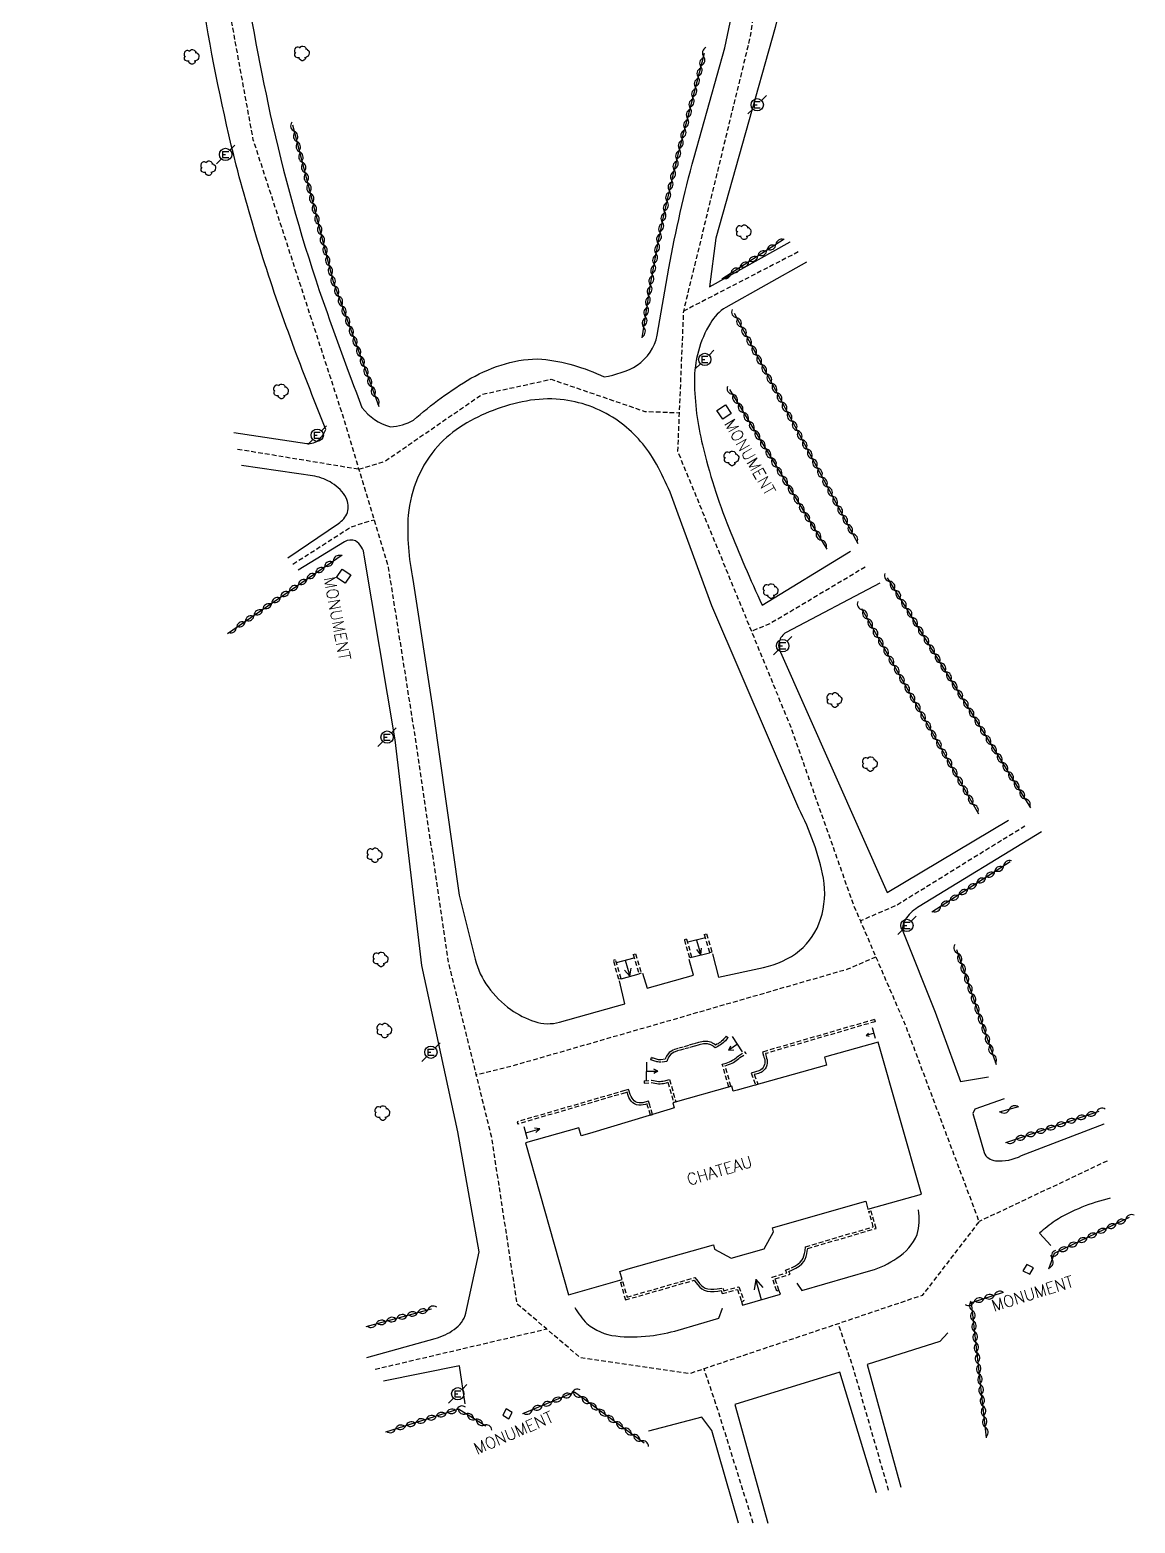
# Model space of a CAD drawing. Header units: millimetres. Extents: x 126000 to 127000, y 153000 to 154000.
# Drawn here: x 126829.5 to 126949.1, y 153221.7 to 153383.1 of the extents above; entities that cross this region are included whole.
import ezdxf
from ezdxf.enums import TextEntityAlignment as Align

# ---------------------------------------------------------------- set-up
doc = ezdxf.new("R2010")
doc.units = ezdxf.units.MM
doc.linetypes.add('DASHED', pattern=[0.75, 0.5, -0.25])
doc.layers.get('0').update_dxf_attribs({"linetype": 'CONTINUOUS'})
for name, color, linetype in [('W0001', 6, 'DASHED'), ('W0008', 7, 'CONTINUOUS'), ('W0100', 7, 'CONTINUOUS'), ('W0112', 1, 'DASHED'), ('W0300', 7, 'CONTINUOUS'), ('W0310', 3, 'CONTINUOUS'), ('W0471', 7, 'CONTINUOUS'), ('W0984', 7, 'CONTINUOUS')]:
    doc.layers.add(name, color=color, linetype=linetype)
doc.styles.get("Standard").update_dxf_attribs({"font": 'romans.shx', "width": 0.85})

# ---------------------------------------------------------------- blocks, each defined once
blk = doc.blocks.new('t310o')
at = {"color": 0, "linetype": 'Continuous'}
for centre, start, end in [((-0.5, 0.38), 216.8699, 323.1304), ((0.5, -0.37), 36.8699, 143.1303)]:
    blk.add_arc(centre, 0.625, start, end, dxfattribs=at)
blk = doc.blocks.new('T300')
for p, q in [((-0.8, 0.51), (-0.86, 0.34)), ((-0.86, 0.34), (-0.86, 0.17)), ((-0.86, 0.17), (-0.74, 0.06)), ((-0.69, 0.63), (-0.8, 0.51)), ((-0.8, -0.06), (-0.74, 0.06)), ((-0.74, 0.06), (-0.69, 0.11)), ((-0.57, 0.69), (-0.69, 0.63)), ((-0.46, 0.69), (-0.57, 0.69)), ((-0.29, 0.63), (-0.46, 0.69)), ((-0.29, 0.63), (-0.17, 0.74)), ((-0.23, 0.57), (-0.29, 0.63)), ((-0.17, 0.74), (-0.06, 0.8)), ((-0.06, 0.8), (0.06, 0.8)), ((0.06, 0.8), (0.23, 0.74)), ((0.23, 0.74), (0.34, 0.63)), ((0.34, 0.63), (0.4, 0.51)), ((0.46, 0.46), (0.34, 0.46)), ((0.4, 0.51), (0.4, 0.46)), ((0.57, 0.4), (0.46, 0.46)), ((0.57, 0.4), (0.69, 0.29)), ((0.69, 0.29), (0.74, 0.17)), ((0.74, 0.06), (0.69, -0.17)), ((0.74, 0.17), (0.74, 0.06)), ((-0.8, -0.17), (-0.8, -0.06)), ((-0.8, -0.23), (-0.8, -0.17)), ((-0.74, -0.34), (-0.8, -0.23)), ((-0.69, -0.4), (-0.74, -0.34)), ((-0.51, -0.46), (-0.69, -0.4)), ((-0.4, -0.46), (-0.51, -0.46)), ((-0.4, -0.46), (-0.34, -0.46)), ((-0.34, -0.46), (-0.34, -0.4)), ((-0.34, -0.51), (-0.34, -0.46)), ((-0.29, -0.63), (-0.34, -0.51)), ((-0.17, -0.74), (-0.29, -0.63)), ((-0.06, -0.8), (-0.17, -0.74)), ((0.06, -0.8), (-0.06, -0.8)), ((0.17, -0.74), (0.06, -0.8)), ((0.23, -0.69), (0.17, -0.74)), ((0.29, -0.46), (0.23, -0.46)), ((0.29, -0.63), (0.23, -0.69)), ((0.46, -0.4), (0.29, -0.46)), ((0.34, -0.51), (0.29, -0.63)), ((0.34, -0.51), (0.34, -0.46)), ((0.57, -0.34), (0.46, -0.4)), ((0.63, -0.29), (0.57, -0.34)), ((0.69, -0.17), (0.63, -0.29))]:
    blk.add_line(p, q)
blk = doc.blocks.new('T471')
for p, q in [((-0.333334, 0.333334), (-0.333334, -0.333334)), ((-0.333334, 0.333334), (0.333334, 0.333334)), ((-0.333334, 0), (0, 0)), ((0.500001, 0.500001), (1.000002, 1.000002)), ((-0.500001, -0.500001), (-1.000002, -1.000002)), ((-0.333334, -0.333334), (0.333334, -0.333334))]:
    blk.add_line(p, q)
blk.add_ellipse((0, 0), major_axis=(0.471405, 0.471405), ratio=1, start_param=5.4977871438, end_param=11.780972451)

msp = doc.modelspace()

# ---------------------------------------------------------------- linework, layer by layer
at = {"layer": 'W0001', "flags": 128}
for points in [[(126829.45, 153580.96), (126836.61, 153581.75), (126845.69, 153582.76), (126853.34, 153583.93), (126874.36, 153587.16), (126878.37, 153587.63), (126885.09, 153585.45), (126892.08, 153578.25), (126895.28, 153568.27), (126896.59, 153558.94), (126897.79, 153550.46), (126903.87, 153511.53), (126907.27, 153489.98), (126909.09, 153478.4), (126911.32, 153464.33), (126904.54, 153458.36), (126906.22, 153446.35), (126906.24, 153443.04), (126906.28, 153437.14), (126906.72, 153425.38), (126909.33, 153394.55), (126907.38, 153382.3), (126900.18, 153352.73), (126899.72, 153341.74), (126899.55, 153337.58), (126907.54, 153318.11), (126911.79, 153307.75), (126918.62, 153288.41), (126919.33, 153286.78), (126921.01, 153282.88), (126924.2, 153275.49), (126932.17, 153254.27), (126926.03, 153246.29), (126916.95, 153243.23), (126902.42, 153238.35), (126900.89, 153237.83), (126889.06, 153239.52), (126885.37, 153242.66), (126882.19, 153245.35), (126879.44, 153263.37), (126877.77, 153270.13), (126874.76, 153282.32), (126871.15, 153306.77), (126868.27, 153325.01), (126866.72, 153330.17), (126865.07, 153335.65), (126863.43, 153341.12), (126853.63, 153371.26), (126847.5, 153404.79), (126845.1, 153427.42), (126844.74, 153438.07), (126844.65, 153440.84), (126845.4, 153444.96), (126847.35, 153455.64), (126846.1, 153472.97), (126845.18, 153482.06), (126842.54, 153508.07), (126838.26, 153542.9), (126838.04, 153544.72), (126837.11, 153559.28), (126836.75, 153575.7), (126836.61, 153581.75), (126836.61, 153581.75)], [(126912.61, 153359.13), (126900.18, 153352.73), (126900.18, 153352.73)], [(126865.07, 153335.65), (126867.89, 153336.5), (126872.29, 153339.54), (126878.39, 153343.73), (126885.86, 153345.36), (126896.01, 153341.89), (126899.72, 153341.74), (126899.72, 153341.74)], [(126851.94, 153337.82), (126865.07, 153335.65), (126865.07, 153335.65)], [(126857.93, 153325.38), (126864.25, 153329.42), (126866.72, 153330.17), (126866.72, 153330.17)], [(126919.86, 153325.05), (126909.63, 153318.96), (126907.54, 153318.11), (126907.54, 153318.11)], [(126937.14, 153297.04), (126923.27, 153288.48), (126919.33, 153286.78), (126919.33, 153286.78)], [(126921.01, 153282.88), (126917.94, 153281.55), (126881.85, 153271.14), (126877.77, 153270.13), (126877.77, 153270.13)], [(126946.04, 153260.82), (126932.17, 153254.27), (126932.17, 153254.27)], [(126922.39, 153225.23), (126918.58, 153238.4), (126916.95, 153243.23), (126916.95, 153243.23)], [(126866.83, 153238.31), (126874.63, 153240.14), (126885.37, 153242.66), (126885.37, 153242.66)], [(126907.74, 153221.66), (126903.94, 153233.82), (126902.42, 153238.35), (126902.42, 153238.35)]]:
    msp.add_lwpolyline(points, dxfattribs=at)
at = {"layer": 'W0008', "flags": 128}
for points in [[(126915.9, 153434.66), (126912.28, 153438.09, 0.2658), (126910.1, 153438.35, 0.1179), (126908.47, 153437.42, 0.2158), (126907.8, 153435.92), (126908.32, 153424.93, 0.0282), (126909.62, 153414.49), (126910.97, 153406.09, -0.0414), (126911.59, 153396.56, -0.0317), (126911.08, 153388.32, -0.0353), (126910.1, 153383.41), (126903.7, 153360.63), (126903.01, 153355.34), (126911.73, 153360.23), (126911.73, 153360.23)], [(126851.51, 153339.59), (126859.42, 153338.41, 0.213), (126860.77, 153338.85, 0.0986), (126861.48, 153339.92, -0.0048), (126858.11, 153348.6, -0.0268), (126851.79, 153368.53, -0.0229), (126848.22, 153386), (126844.77, 153407.64), (126842.71, 153430.92, 0.1739), (126842.41, 153432.22, 0.2157), (126841.61, 153432.33, 0.232), (126840.75, 153431.65), (126835.82, 153420.73), (126835.82, 153420.73)], [(126852.12, 153391.6, 0.0094), (126855.47, 153373.99, 0.0269), (126860.78, 153354.96, 0.0089), (126865.39, 153342.32, 0.1711), (126868.49, 153340.22, 0.1176), (126870.97, 153340.93, -0.0482), (126877.19, 153345.47, -0.0557), (126880.93, 153347.04, -0.0815), (126884.85, 153347.55, -0.0841), (126891.59, 153345.63, 0.0993), (126895.18, 153346.88, 0.1942), (126897.34, 153350.13), (126898.62, 153357.36, -0.0247), (126901.35, 153369.38), (126904.67, 153381.2), (126907.06, 153392.53)], [(126913.49, 153358.03), (126904.76, 153353.14, 0.1214), (126903.1, 153351.43, 0.1408), (126901.38, 153345.12, 0.0607), (126902.25, 153338.26, 0.0364), (126905.09, 153329.3, 0.0129), (126908.69, 153320.94), (126918.28, 153326.78), (126918.28, 153326.78)], [(126903.33, 153283.24), (126903.99, 153280.71), (126908.84, 153281.76, 0.1212), (126912.75, 153283.57, 0.1365), (126915.03, 153286.97, 0.1157), (126915.35, 153291.4, 0.0661), (126912.67, 153298.96), (126903.25, 153320.86), (126899.61, 153330.78, 0.0547), (126896.85, 153336.9, 0.1021), (126892.85, 153341.03, 0.1237), (126886.86, 153343.18, 0.0671), (126883.19, 153343.01, 0.0478), (126879.59, 153341.99, 0.0477), (126876.34, 153340.4, 0.0702), (126873.6, 153338.14, 0.0833), (126871.42, 153334.68, 0.0746), (126870.39, 153330.68, 0.0636), (126870.9, 153323.69), (126873.1, 153309.39), (126875.93, 153289.56), (126877.64, 153282.65, 0.0952), (126879.05, 153279.64, 0.0831), (126881.51, 153277.21, 0.0805), (126884.09, 153275.91, 0.1425), (126886.78, 153275.82), (126893.85, 153277.82), (126893.25, 153280.3), (126893.25, 153280.3)], [(126857.37, 153326.05), (126862.84, 153329.76, 0.1639), (126863.82, 153330.97, 0.1809), (126863.68, 153332.53, 0.1457), (126862.15, 153334.12, 0.1047), (126860.28, 153334.87), (126852.37, 153336.05), (126852.37, 153336.05)], [(126865.92, 153239.58), (126873.31, 153241.62, 0.0908), (126875.37, 153242.61, 0.1794), (126876.63, 153244.36), (126878.09, 153250.99), (126875.78, 153263.96), (126871.87, 153281.98), (126868.97, 153306.37), (126865.64, 153326.33, 0.2407), (126864.68, 153327.88, 0.2299), (126863.52, 153327.79), (126858.48, 153324.7), (126858.48, 153324.7)], [(126921.43, 153323.32), (126911.29, 153317.98, 0.1966), (126910.56, 153316.98, 0.1795), (126910.55, 153316.19), (126922.22, 153289.85), (126935.35, 153297.67), (126935.35, 153297.67)], [(126938.92, 153296.41), (126925.71, 153288.36, 0.1049), (126924.32, 153287.12, 0.2442), (126923.94, 153285.68), (126927.44, 153276.92), (126930.16, 153269.42), (126933.18, 153269.92), (126933.18, 153269.92)], [(126934.9, 153267.55), (126931.73, 153266.44), (126931.49, 153265.95), (126932.71, 153261.73, 0.2673), (126933.96, 153260.85, 0.1451), (126936.76, 153261.41), (126945.71, 153264.84), (126945.71, 153264.84)], [(126946.38, 153256.79, 0.0804), (126940.41, 153254.36, 0.027), (126938.71, 153253.01), (126939.93, 153251.69), (126939.93, 153251.69)], [(126912.47, 153247.62), (126913.01, 153246.82), (126920.48, 153248.98, 0.0833), (126923.27, 153250.33, 0.1524), (126925.47, 153252.86, 0.0989), (126925.63, 153255.53), (126925.63, 153255.53)], [(126888.42, 153244.97, 0.0614), (126889.74, 153243.24, 0.1538), (126892.86, 153241.9, 0.0633), (126896.54, 153241.92, 0.0437), (126899.63, 153242.54), (126904.01, 153243.83), (126904.4, 153244.92), (126904.4, 153244.92)]]:
    msp.add_lwpolyline(points, format="xyb", dxfattribs=at)
for points in [[(126895.75, 153281.12), (126896.26, 153279.52), (126901.27, 153280.91), (126900.81, 153282.63), (126900.81, 153282.63)], [(126928.8, 153242.24), (126927.92, 153241.32), (126920.06, 153238.81), (126923.72, 153225.54), (126923.72, 153225.54)], [(126876.56, 153234.56), (126875.95, 153238.66), (126867.74, 153237.03), (126867.74, 153237.03)], [(126921.06, 153224.92), (126917.1, 153237.99), (126905.73, 153234.5), (126909.33, 153221.66), (126909.33, 153221.66)], [(126906.14, 153221.66), (126903.24, 153231.69), (126902.16, 153233.13), (126896.4, 153231.61), (126896.4, 153231.61)]]:
    msp.add_lwpolyline(points, dxfattribs=at)
at = {"layer": 'W0100'}
for p, q in [((126901.6, 153284.7), (126902.06, 153283.1)), ((126902.06, 153283.1), (126901.63, 153283.69)), ((126902.06, 153283.1), (126902.12, 153283.83)), ((126893.89, 153282.55), (126894.37, 153280.8)), ((126894.37, 153280.8), (126894.53, 153281.67)), ((126894.37, 153280.8), (126893.79, 153281.47)), ((126919.94, 153274.41), (126920.2, 153274.65)), ((126920.81, 153274.64), (126919.94, 153274.41)), ((126919.94, 153274.41), (126920.29, 153274.32)), ((126906.03, 153273.46), (126905.09, 153272.81)), ((126905.09, 153272.81), (126905.32, 153273.29)), ((126905.09, 153272.81), (126905.62, 153272.86)), ((126896.16, 153270.53), (126897.42, 153270.52)), ((126897.42, 153270.52), (126896.98, 153270.77)), ((126897.42, 153270.52), (126896.98, 153270.28)), ((126883.13, 153263.86), (126884.64, 153264.29)), ((126884.64, 153264.29), (126884.07, 153264.38)), ((126884.64, 153264.29), (126884.21, 153263.91)), ((126908, 153248.01), (126907.82, 153246.88)), ((126908.62, 153245.82), (126908, 153248.01)), ((126908, 153248.01), (126908.76, 153247.14))]:
    msp.add_line(p, q, dxfattribs=at)
at = {"layer": 'W0100', "flags": 128}
for points in [[(126905.36, 153341.66), (126904.43, 153341.05), (126903.81, 153341.98), (126904.74, 153342.59), (126905.36, 153341.66), (126905.36, 153341.66)], [(126864.19, 153324.2), (126863.58, 153323.3), (126862.64, 153323.92), (126863.26, 153324.82), (126864.19, 153324.2), (126864.19, 153324.2)], [(126902.56, 153284.94), (126900.65, 153284.47), (126900.65, 153284.47)], [(126901.1, 153282.85), (126903.02, 153283.35), (126903.02, 153283.35)], [(126892.93, 153282.29), (126894.85, 153282.8), (126894.85, 153282.8)], [(126893.43, 153280.54), (126895.38, 153281.07), (126895.38, 153281.07)], [(126920.96, 153274.07), (126920.65, 153275.22), (126920.65, 153275.22)], [(126887.76, 153246.34), (126893.54, 153248.02), (126893.29, 153248.89), (126894.21, 153249.15), (126903.43, 153251.75), (126903.55, 153251.29), (126905.35, 153250.3), (126908.93, 153251.32), (126909.93, 153253.17), (126909.81, 153253.58), (126915.74, 153255.29), (126919.91, 153256.47), (126920.15, 153255.63), (126925.96, 153257.24), (126921.26, 153273.68), (126915.44, 153272.05), (126915.68, 153271.2), (126906.01, 153268.5), (126905.56, 153268.38), (126905.41, 153268.93), (126899.03, 153267.13), (126899.19, 153266.56), (126898.73, 153266.43), (126890.03, 153263.81), (126889.13, 153263.54), (126888.88, 153264.42), (126883.1, 153262.77), (126887.76, 153246.34), (126887.76, 153246.34)], [(126906.58, 153272.63), (126905.48, 153274.3), (126905.48, 153274.3)], [(126896.19, 153271.52), (126896.14, 153269.53), (126896.14, 153269.53)], [(126883.3, 153263.2), (126882.96, 153264.51), (126882.96, 153264.51)], [(126937.34, 153249.64), (126936.93, 153248.95), (126937.67, 153248.59), (126938.08, 153249.28), (126937.34, 153249.64), (126937.34, 153249.64)], [(126906.47, 153245.63), (126906.58, 153245.24), (126910.67, 153246.41), (126910.52, 153246.84), (126910.52, 153246.84)], [(126881.64, 153233.64), (126880.99, 153234.01), (126880.63, 153233.32), (126881.28, 153232.94), (126881.64, 153233.64), (126881.64, 153233.64)]]:
    msp.add_lwpolyline(points, dxfattribs=at)
at = {"layer": 'W0112'}
for p, q in [((126902.44, 153285.32), (126903.02, 153283.35)), ((126902.68, 153285.39), (126903.26, 153283.42)), ((126900.86, 153282.78), (126900.3, 153284.78)), ((126901.1, 153282.85), (126900.54, 153284.85)), ((126893.19, 153280.47), (126892.6, 153282.55)), ((126893.43, 153280.54), (126892.84, 153282.62)), ((126894.75, 153283.16), (126895.38, 153281.07)), ((126894.98, 153283.23), (126895.62, 153281.15)), ((126920.1, 153275.91), (126909.21, 153272.74)), ((126920.17, 153275.67), (126909.28, 153272.5)), ((126920.86, 153276.13), (126920.1, 153275.91)), ((126920.93, 153275.89), (126920.17, 153275.67)), ((126901.82, 153273.64), (126901.29, 153273.48)), ((126902.33, 153273.75), (126901.82, 153273.64)), ((126902.81, 153273.76), (126902.33, 153273.75)), ((126903.26, 153273.62), (126902.81, 153273.76)), ((126903.34, 153273.58), (126903.26, 153273.62)), ((126904.06, 153273.59), (126903.93, 153273.51)), ((126904.2, 153273.68), (126904.06, 153273.59)), ((126904.32, 153273.78), (126904.2, 153273.68)), ((126904.43, 153273.88), (126904.32, 153273.78)), ((126904.48, 153273.59), (126904.34, 153273.48)), ((126904.53, 153273.98), (126904.43, 153273.88)), ((126904.6, 153273.7), (126904.48, 153273.59)), ((126904.63, 153274.1), (126904.53, 153273.98)), ((126904.72, 153273.82), (126904.6, 153273.7)), ((126904.73, 153274.22), (126904.63, 153274.1)), ((126904.82, 153273.94), (126904.72, 153273.82)), ((126904.82, 153274.33), (126904.73, 153274.22)), ((126904.92, 153274.06), (126904.82, 153273.94)), ((126905.02, 153274.18), (126904.92, 153274.06)), ((126896.83, 153271.96), (126896.72, 153272)), ((126898.28, 153272.03), (126898.26, 153271.96)), ((126898.31, 153272.1), (126898.28, 153272.03)), ((126898.34, 153272.16), (126898.31, 153272.1)), ((126898.65, 153272.55), (126898.34, 153272.16)), ((126898.54, 153271.99), (126898.52, 153271.94)), ((126898.57, 153272.05), (126898.54, 153271.99)), ((126898.81, 153272.36), (126898.57, 153272.05)), ((126899.07, 153272.81), (126898.65, 153272.55)), ((126899.18, 153272.59), (126898.81, 153272.36)), ((126899.59, 153273), (126899.07, 153272.81)), ((126899.66, 153272.76), (126899.18, 153272.59)), ((126900.16, 153273.15), (126899.59, 153273)), ((126900.22, 153272.91), (126899.66, 153272.76)), ((126900.74, 153273.31), (126900.16, 153273.15)), ((126900.81, 153273.07), (126900.22, 153272.91)), ((126901.29, 153273.48), (126900.74, 153273.31)), ((126901.37, 153273.24), (126900.81, 153273.07)), ((126901.89, 153273.4), (126901.37, 153273.24)), ((126902.36, 153273.5), (126901.89, 153273.4)), ((126902.78, 153273.51), (126902.36, 153273.5)), ((126903.14, 153273.4), (126902.78, 153273.51)), ((126903.21, 153273.36), (126903.14, 153273.4)), ((126903.28, 153273.32), (126903.21, 153273.36)), ((126903.35, 153273.27), (126903.28, 153273.32)), ((126903.41, 153273.53), (126903.34, 153273.58)), ((126903.42, 153273.22), (126903.35, 153273.27)), ((126903.49, 153273.48), (126903.41, 153273.53)), ((126903.62, 153273.07), (126903.42, 153273.22)), ((126903.57, 153273.42), (126903.49, 153273.48)), ((126903.64, 153273.36), (126903.57, 153273.42)), ((126903.9, 153273.22), (126903.62, 153273.07)), ((126903.79, 153273.44), (126903.64, 153273.36)), ((126903.93, 153273.51), (126903.79, 153273.44)), ((126904.05, 153273.3), (126903.9, 153273.22)), ((126904.2, 153273.38), (126904.05, 153273.3)), ((126904.34, 153273.48), (126904.2, 153273.38)), ((126905.75, 153271.88), (126905.88, 153271.98)), ((126905.88, 153271.98), (126906, 153272.09)), ((126906, 153272.09), (126906.15, 153272.21)), ((126906.15, 153272.21), (126906.83, 153272.64)), ((126906.17, 153271.9), (126906.3, 153272.01)), ((126906.3, 153272.01), (126906.96, 153272.43)), ((126909.21, 153272.74), (126908.74, 153272.6)), ((126908.74, 153272.6), (126908.86, 153272.21)), ((126908.86, 153272.21), (126908.9, 153272.05)), ((126908.9, 153272.05), (126908.95, 153271.9)), ((126909.28, 153272.5), (126909.05, 153272.43)), ((126909.05, 153272.43), (126909.1, 153272.28)), ((126909.1, 153272.28), (126909.14, 153272.12)), ((126909.14, 153272.12), (126909.19, 153271.96)), ((126896.75, 153271.73), (126896.64, 153271.76)), ((126896.86, 153271.69), (126896.75, 153271.73)), ((126896.94, 153271.93), (126896.83, 153271.96)), ((126896.98, 153271.65), (126896.86, 153271.69)), ((126897.05, 153271.89), (126896.94, 153271.93)), ((126897.1, 153271.62), (126896.98, 153271.65)), ((126897.17, 153271.86), (126897.05, 153271.89)), ((126897.22, 153271.58), (126897.1, 153271.62)), ((126897.28, 153271.82), (126897.17, 153271.86)), ((126897.32, 153271.56), (126897.22, 153271.58)), ((126897.38, 153271.8), (126897.28, 153271.82)), ((126897.42, 153271.53), (126897.32, 153271.56)), ((126897.47, 153271.78), (126897.38, 153271.8)), ((126897.54, 153271.51), (126897.42, 153271.53)), ((126897.56, 153271.76), (126897.47, 153271.78)), ((126897.66, 153271.51), (126897.54, 153271.51)), ((126897.66, 153271.76), (126897.56, 153271.76)), ((126897.75, 153271.76), (126897.66, 153271.76)), ((126897.78, 153271.51), (126897.66, 153271.51)), ((126898.21, 153271.82), (126897.75, 153271.76)), ((126898.39, 153271.59), (126897.78, 153271.51)), ((126898.23, 153271.89), (126898.21, 153271.82)), ((126898.26, 153271.96), (126898.23, 153271.89)), ((126898.47, 153271.81), (126898.39, 153271.59)), ((126898.49, 153271.87), (126898.47, 153271.81)), ((126898.52, 153271.94), (126898.49, 153271.87)), ((126904.39, 153271.29), (126904.81, 153271.42)), ((126905.08, 153268.84), (126904.39, 153271.29)), ((126904.69, 153271.13), (126904.88, 153271.19)), ((126905.32, 153268.91), (126904.69, 153271.13)), ((126904.81, 153271.42), (126904.99, 153271.49)), ((126904.88, 153271.19), (126905.07, 153271.25)), ((126904.99, 153271.49), (126905.17, 153271.55)), ((126905.07, 153271.25), (126905.26, 153271.32)), ((126905.17, 153271.55), (126905.33, 153271.63)), ((126905.26, 153271.32), (126905.44, 153271.4)), ((126905.33, 153271.63), (126905.49, 153271.71)), ((126905.44, 153271.4), (126905.61, 153271.49)), ((126905.49, 153271.71), (126905.62, 153271.79)), ((126905.61, 153271.49), (126905.76, 153271.58)), ((126905.62, 153271.79), (126905.75, 153271.88)), ((126905.76, 153271.58), (126905.9, 153271.68)), ((126905.9, 153271.68), (126906.03, 153271.79)), ((126906.03, 153271.79), (126906.17, 153271.9)), ((126907.97, 153270.46), (126907.52, 153270.33)), ((126908.1, 153270.49), (126907.97, 153270.46)), ((126908.22, 153270.53), (126908.1, 153270.49)), ((126908.35, 153270.57), (126908.22, 153270.53)), ((126908.46, 153270.62), (126908.35, 153270.57)), ((126908.58, 153270.4), (126908.44, 153270.34)), ((126908.57, 153270.69), (126908.46, 153270.62)), ((126908.7, 153270.8), (126908.57, 153270.69)), ((126908.72, 153270.48), (126908.58, 153270.4)), ((126908.81, 153270.93), (126908.7, 153270.8)), ((126908.88, 153270.63), (126908.72, 153270.48)), ((126908.9, 153271.09), (126908.81, 153270.93)), ((126909.02, 153270.79), (126908.88, 153270.63)), ((126908.96, 153271.25), (126908.9, 153271.09)), ((126908.95, 153271.9), (126908.98, 153271.74)), ((126908.99, 153271.42), (126908.96, 153271.25)), ((126908.98, 153271.74), (126909, 153271.58)), ((126909, 153271.58), (126908.99, 153271.42)), ((126909.12, 153270.98), (126909.02, 153270.79)), ((126909.2, 153271.18), (126909.12, 153270.98)), ((126909.19, 153271.96), (126909.23, 153271.78)), ((126909.24, 153271.4), (126909.2, 153271.18)), ((126909.23, 153271.78), (126909.25, 153271.6)), ((126909.25, 153271.6), (126909.24, 153271.4)), ((126895.93, 153269.5), (126896.71, 153269.57)), ((126895.95, 153269.25), (126896.69, 153269.31)), ((126896.69, 153269.31), (126896.89, 153269.27)), ((126896.71, 153269.57), (126896.94, 153269.52)), ((126896.89, 153269.27), (126897.09, 153269.23)), ((126896.94, 153269.52), (126897.13, 153269.48)), ((126897.09, 153269.23), (126897.29, 153269.2)), ((126897.13, 153269.48), (126897.32, 153269.45)), ((126897.29, 153269.2), (126897.49, 153269.18)), ((126897.32, 153269.45), (126897.5, 153269.43)), ((126897.49, 153269.18), (126897.68, 153269.18)), ((126897.5, 153269.43), (126897.67, 153269.43)), ((126897.67, 153269.43), (126897.82, 153269.44)), ((126897.68, 153269.18), (126897.85, 153269.19)), ((126897.82, 153269.44), (126897.97, 153269.46)), ((126897.85, 153269.19), (126898.01, 153269.22)), ((126897.97, 153269.46), (126898.13, 153269.49)), ((126898.01, 153269.22), (126898.18, 153269.25)), ((126898.13, 153269.49), (126898.29, 153269.53)), ((126898.18, 153269.25), (126898.34, 153269.29)), ((126898.29, 153269.53), (126898.68, 153269.63)), ((126898.34, 153269.29), (126898.51, 153269.33)), ((126898.51, 153269.33), (126899.12, 153267.16)), ((126898.68, 153269.63), (126899.36, 153267.23)), ((126907.52, 153270.33), (126908, 153269.05)), ((126908.04, 153270.22), (126907.85, 153270.16)), ((126907.85, 153270.16), (126908.24, 153269.12)), ((126908.16, 153270.25), (126908.03, 153270.22)), ((126908.3, 153270.29), (126908.16, 153270.25)), ((126908.44, 153270.34), (126908.3, 153270.29)), ((126893.83, 153268.44), (126882.18, 153265.06)), ((126893.9, 153268.2), (126882.25, 153264.82)), ((126894.26, 153268.56), (126893.83, 153268.44)), ((126894.09, 153268.25), (126893.9, 153268.2)), ((126894.19, 153267.91), (126894.09, 153268.25)), ((126894.29, 153267.7), (126894.19, 153267.91)), ((126894.42, 153268), (126894.26, 153268.56)), ((126894.4, 153267.5), (126894.29, 153267.7)), ((126894.53, 153267.31), (126894.4, 153267.5)), ((126894.51, 153267.81), (126894.42, 153268)), ((126894.62, 153267.63), (126894.51, 153267.81)), ((126894.69, 153267.13), (126894.53, 153267.31)), ((126894.73, 153267.46), (126894.62, 153267.63)), ((126894.89, 153266.99), (126894.69, 153267.13)), ((126894.86, 153267.32), (126894.73, 153267.46)), ((126895.01, 153267.21), (126894.86, 153267.32)), ((126895.19, 153267.14), (126895.01, 153267.21)), ((126895.38, 153267.11), (126895.19, 153267.14)), ((126895.79, 153267.13), (126895.59, 153267.11)), ((126895.99, 153267.18), (126895.79, 153267.13)), ((126896.41, 153267.31), (126895.99, 153267.18)), ((126896.55, 153266.86), (126896.41, 153267.31)), ((126895.12, 153266.9), (126894.89, 153266.99)), ((126895.36, 153266.86), (126895.12, 153266.9)), ((126895.6, 153266.86), (126895.36, 153266.86)), ((126895.59, 153267.11), (126895.38, 153267.11)), ((126895.84, 153266.89), (126895.6, 153266.86)), ((126896.06, 153266.94), (126895.84, 153266.89)), ((126896.25, 153267), (126896.06, 153266.94)), ((126896.31, 153266.78), (126896.25, 153267)), ((126896.61, 153265.79), (126896.31, 153266.78)), ((126896.85, 153265.86), (126896.55, 153266.86)), ((126920.73, 153253.71), (126920.25, 153255.35)), ((126921.04, 153253.54), (126920.49, 153255.42)), ((126913.41, 153251.55), (126920.73, 153253.71)), ((126913.64, 153251.36), (126921.04, 153253.54)), ((126913.29, 153250.82), (126913.34, 153251.1)), ((126913.34, 153251.1), (126913.41, 153251.55)), ((126913.54, 153250.77), (126913.59, 153251.06)), ((126913.59, 153251.06), (126913.64, 153251.36)), ((126911.87, 153249.28), (126912.24, 153249.46)), ((126912.24, 153249.46), (126912.56, 153249.66)), ((126912.35, 153249.24), (126912.7, 153249.45)), ((126912.56, 153249.66), (126912.83, 153249.87)), ((126912.7, 153249.45), (126913.01, 153249.69)), ((126912.83, 153249.87), (126913.03, 153250.12)), ((126913.01, 153249.69), (126913.24, 153249.98)), ((126913.03, 153250.12), (126913.14, 153250.32)), ((126913.14, 153250.32), (126913.23, 153250.56)), ((126913.23, 153250.56), (126913.29, 153250.82)), ((126913.24, 153249.98), (126913.37, 153250.22)), ((126913.37, 153250.22), (126913.47, 153250.48)), ((126913.47, 153250.48), (126913.54, 153250.77)), ((126893.61, 153247.77), (126894.08, 153246.11)), ((126893.91, 153245.8), (126901.33, 153247.93)), ((126894.08, 153246.11), (126901.43, 153248.22)), ((126901.33, 153247.93), (126901.53, 153247.67)), ((126901.43, 153248.22), (126901.73, 153247.82)), ((126901.73, 153247.82), (126901.93, 153247.58)), ((126909.78, 153248.25), (126911.37, 153248.73)), ((126910.28, 153246.76), (126909.78, 153248.25)), ((126910.1, 153248.09), (126911.74, 153248.58)), ((126910.52, 153246.84), (126910.1, 153248.09)), ((126911.23, 153249), (126911.87, 153249.28)), ((126911.37, 153248.73), (126911.23, 153249)), ((126911.58, 153248.88), (126911.97, 153249.06)), ((126911.74, 153248.58), (126911.58, 153248.88)), ((126911.97, 153249.06), (126912.35, 153249.24)), ((126893.37, 153247.7), (126893.91, 153245.8)), ((126901.53, 153247.67), (126901.74, 153247.42)), ((126901.74, 153247.42), (126901.96, 153247.19)), ((126901.93, 153247.58), (126902.13, 153247.37)), ((126901.96, 153247.19), (126902.19, 153246.99)), ((126902.13, 153247.37), (126902.33, 153247.2)), ((126902.19, 153246.99), (126902.44, 153246.85)), ((126902.33, 153247.2), (126902.54, 153247.07)), ((126902.44, 153246.85), (126902.76, 153246.74)), ((126902.54, 153247.07), (126902.82, 153246.99)), ((126902.76, 153246.74), (126903.12, 153246.7)), ((126902.82, 153246.99), (126903.13, 153246.95)), ((126903.12, 153246.7), (126903.5, 153246.71)), ((126903.13, 153246.95), (126903.48, 153246.96)), ((126903.48, 153246.96), (126903.85, 153247)), ((126903.5, 153246.71), (126903.89, 153246.75)), ((126903.85, 153247), (126904.46, 153247.08)), ((126903.89, 153246.75), (126904.28, 153246.8)), ((126904.28, 153246.8), (126904.38, 153246.48)), ((126904.38, 153246.48), (126906.03, 153246.93)), ((126904.46, 153247.08), (126904.55, 153246.79)), ((126904.55, 153246.79), (126906.19, 153247.23)), ((126906.03, 153246.93), (126906.47, 153245.63)), ((126906.19, 153247.23), (126906.71, 153245.71))]:
    msp.add_line(p, q, dxfattribs=at)
for points in [[(126902.44, 153285.32), (126902.68, 153285.39)], [(126900.3, 153284.78), (126900.54, 153284.85)], [(126903.26, 153283.42), (126903.02, 153283.35)], [(126892.6, 153282.55), (126892.84, 153282.62)], [(126894.75, 153283.16), (126894.98, 153283.23)], [(126901.1, 153282.85), (126900.86, 153282.78)], [(126893.43, 153280.54), (126893.19, 153280.47)], [(126895.62, 153281.15), (126895.38, 153281.07)], [(126920.86, 153276.13), (126920.93, 153275.89)], [(126904.82, 153274.33), (126905.02, 153274.18)], [(126896.64, 153271.76), (126896.72, 153272)], [(126906.96, 153272.43), (126906.83, 153272.64)], [(126895.93, 153269.5), (126895.95, 153269.25)], [(126905.08, 153268.84), (126905.32, 153268.91)], [(126908, 153269.05), (126908.24, 153269.12)], [(126899.36, 153267.23), (126899.12, 153267.16)], [(126896.61, 153265.79), (126896.85, 153265.86)], [(126882.18, 153265.06), (126882.25, 153264.82)], [(126920.25, 153255.35), (126920.49, 153255.42)], [(126893.37, 153247.7), (126893.61, 153247.77)], [(126910.52, 153246.84), (126910.28, 153246.76)], [(126906.47, 153245.63), (126906.71, 153245.71)]]:
    msp.add_lwpolyline(points, dxfattribs=at)
at = {"layer": 'W0310', "flags": 128}
msp.add_lwpolyline([(126895.72, 153349.83, -0.0118), (126897.59, 153360.87, -0.0136), (126900.58, 153373.37), (126902.46, 153380.62), (126902.46, 153380.62)], format="xyb", dxfattribs=at)
for points in [[(126857.89, 153372.86), (126862.28, 153355.94), (126867.21, 153342.4), (126867.21, 153342.4)], [(126911.08, 153360.51), (126904.34, 153356.2), (126904.34, 153356.2)], [(126905.66, 153352.5), (126919.06, 153327.61), (126919.06, 153327.61)], [(126905.16, 153344.24), (126915.69, 153326.98), (126915.69, 153326.98)], [(126850.86, 153317.88), (126863.24, 153326.36), (126863.24, 153326.36)], [(126937.77, 153299), (126922.28, 153323.88), (126922.28, 153323.88)], [(126919.46, 153320.57), (126932.13, 153298.37), (126932.13, 153298.37)], [(126935.54, 153293.19), (126927.06, 153287.72), (126927.06, 153287.72)], [(126929.74, 153283.68), (126934.02, 153271.25), (126934.02, 153271.25)], [(126936.43, 153266.69), (126934.34, 153266.1), (126934.34, 153266.1)], [(126945.14, 153266.19), (126935.04, 153262.78), (126935.04, 153262.78)], [(126948.43, 153254.71), (126940.32, 153250.81), (126939.68, 153249.12), (126939.68, 153249.12)], [(126932.99, 153230.89), (126931.34, 153245.51), (126934.83, 153246.64), (126934.83, 153246.64)], [(126865.84, 153242.91), (126872.93, 153244.84), (126872.93, 153244.84)], [(126895.92, 153230.32), (126888.39, 153235.81), (126882.77, 153233.47), (126882.77, 153233.47)], [(126878.8, 153232.14), (126875.85, 153233.98), (126867.93, 153231.51), (126867.93, 153231.51)]]:
    msp.add_lwpolyline(points, dxfattribs=at)

# ---------------------------------------------------------------- block references
at = {"layer": 'W0300'}
for p in [(126847, 153380.22), (126858.94, 153380.6), (126848.8, 153368.18), (126906.75, 153361.26), (126856.68, 153344.04), (126905.43, 153336.8), (126909.67, 153322.45), (126916.57, 153310.67), (126920.41, 153303.74), (126866.8, 153293.89), (126867.45, 153282.62), (126867.86, 153274.93), (126867.65, 153266)]:
    msp.add_blockref('T300', p, dxfattribs=at)
at = {"layer": 'W0310'}
for p, rotation in [((126902.08, 153379.15), 75.49249385886006), ((126902.37, 153380.27), 75.49249385886006), ((126901.79, 153378.04), 75.49249385886006), ((126901.5, 153376.92), 75.49249385886006), ((126900.92, 153374.68), 75.49249385886006), ((126901.21, 153375.8), 75.49249385886006), ((126900.63, 153373.56), 75.49249385886006), ((126858.06, 153372.18), 284.5446660053922), ((126858.35, 153371.06), 284.5446660053922), ((126900.04, 153371.33), 75.4929253268099), ((126900.34, 153372.45), 75.21281328187352), ((126858.64, 153369.95), 284.5446660053922), ((126899.76, 153370.21), 75.77303737174618), ((126858.93, 153368.83), 284.5446660053922), ((126899.2, 153367.97), 76.33326146161883), ((126899.48, 153369.09), 76.05314941668247), ((126859.22, 153367.71), 284.5446660053922), ((126859.51, 153366.59), 284.5446660053922), ((126898.93, 153366.85), 76.6133735065551), ((126859.8, 153365.47), 284.5446660053922), ((126898.67, 153365.72), 76.89348555149148), ((126860.09, 153364.36), 284.5446660053922), ((126860.38, 153363.24), 284.5446660053922), ((126898.15, 153363.47), 77.45370964136413), ((126898.41, 153364.6), 77.17359759642775), ((126860.67, 153362.12), 284.5446660053922), ((126897.91, 153362.34), 77.73382168630042), ((126860.96, 153361), 284.5446660053922), ((126861.25, 153359.88), 284.5446660053922), ((126897.44, 153360.08), 79.25452494205281), ((126897.66, 153361.21), 78.01393373123669), ((126861.54, 153358.77), 284.5446660053922), ((126897.23, 153358.94), 79.53333638964823), ((126908.23, 153358.69), 212.6018700315725), ((126909.21, 153359.31), 212.6018700315725), ((126910.18, 153359.93), 212.6018700315725), ((126861.83, 153357.65), 284.5446660053922), ((126862.12, 153356.53), 284.5446660053922), ((126896.82, 153356.67), 80.0909592848389), ((126897.02, 153357.81), 79.81214783724356), ((126905.31, 153356.82), 212.6018700315725), ((126906.29, 153357.44), 212.6018700315725), ((126907.26, 153358.07), 212.6018700315725), ((126862.46, 153355.43), 290.0161678003311), ((126896.62, 153355.53), 80.36977073243433), ((126862.86, 153354.34), 290.0161678003311), ((126896.43, 153354.39), 80.64858218002968), ((126863.25, 153353.26), 290.0161678003311), ((126863.65, 153352.17), 290.0161678003311), ((126896.07, 153352.11), 81.20620507522035), ((126896.25, 153353.25), 80.92739362762492), ((126905.92, 153352.02), 298.2919546828517), ((126864.04, 153351.09), 290.0161678003311), ((126895.89, 153350.97), 81.4850165228157), ((126906.46, 153351.01), 298.2919546828517), ((126864.44, 153350), 290.0161678003311), ((126864.83, 153348.92), 290.0161678003311), ((126907.01, 153349.99), 298.2919546828517), ((126907.56, 153348.97), 298.2919546828517), ((126865.23, 153347.83), 290.0161678003311), ((126908.11, 153347.96), 298.2919546828517), ((126908.65, 153346.94), 298.2919546828517), ((126865.63, 153346.74), 290.0161678003311), ((126866.02, 153345.66), 290.0161678003311), ((126909.2, 153345.92), 298.2919546828517), ((126866.42, 153344.57), 290.0161678003311), ((126905.46, 153343.74), 301.397104204371), ((126909.75, 153344.9), 298.2919546828517), ((126910.3, 153343.89), 298.2919546828517), ((126866.81, 153343.49), 290.0161678003311), ((126906.06, 153342.76), 301.397104204371), ((126910.84, 153342.87), 298.2919546828517), ((126906.66, 153341.77), 301.397104204371), ((126907.27, 153340.79), 301.397104204371), ((126911.39, 153341.85), 298.2919546828517), ((126911.94, 153340.84), 298.2919546828517), ((126907.87, 153339.8), 301.397104204371), ((126908.47, 153338.81), 301.397104204371), ((126912.49, 153339.82), 298.2919546828517), ((126913.03, 153338.8), 298.2919546828517), ((126909.07, 153337.83), 301.397104204371), ((126913.58, 153337.79), 298.2919546828517), ((126909.67, 153336.84), 301.397104204371), ((126910.27, 153335.86), 301.397104204371), ((126914.13, 153336.77), 298.2919546828517), ((126914.68, 153335.75), 298.2919546828517), ((126910.88, 153334.87), 301.397104204371), ((126915.22, 153334.73), 298.2919546828517), ((126911.48, 153333.89), 301.397104204371), ((126912.08, 153332.9), 301.397104204371), ((126915.77, 153333.72), 298.2919546828517), ((126916.32, 153332.7), 298.2919546828517), ((126912.68, 153331.91), 301.397104204371), ((126913.28, 153330.93), 301.397104204371), ((126916.87, 153331.68), 298.2919546828517), ((126913.88, 153329.94), 301.397104204371), ((126917.41, 153330.67), 298.2919546828517), ((126917.96, 153329.65), 298.2919546828517), ((126914.49, 153328.96), 301.397104204371), ((126915.09, 153327.97), 301.397104204371), ((126918.51, 153328.63), 298.2919546828517), ((126861.34, 153325.06), 34.42355664186051), ((126862.3, 153325.72), 34.42355664186051), ((126858.49, 153323.1), 34.42355664186051), ((126859.44, 153323.76), 34.42355664186051), ((126860.39, 153324.41), 34.42355664186051), ((126922.51, 153323.51), 121.8939304152957), ((126856.58, 153321.8), 34.42355664186051), ((126857.53, 153322.45), 34.42355664186051), ((126923.13, 153322.53), 121.8939304152957), ((126923.74, 153321.55), 121.8939304152957), ((126853.72, 153319.84), 34.42355664186051), ((126854.67, 153320.49), 34.42355664186051), ((126855.63, 153321.15), 34.42355664186051), ((126919.54, 153320.44), 299.701730402559), ((126920.11, 153319.44), 299.701730402559), ((126924.35, 153320.57), 121.8939304152957), ((126924.96, 153319.59), 121.8939304152957), ((126851.82, 153318.53), 34.42355664186051), ((126852.77, 153319.19), 34.42355664186051), ((126920.68, 153318.44), 299.701730402559), ((126925.57, 153318.61), 121.8939304152957), ((126921.25, 153317.43), 299.701730402559), ((126921.82, 153316.43), 299.701730402559), ((126926.18, 153317.63), 121.8939304152957), ((126926.79, 153316.65), 121.8939304152957), ((126922.4, 153315.43), 299.701730402559), ((126927.4, 153315.67), 121.8939304152957), ((126928.01, 153314.69), 121.8939304152957), ((126922.97, 153314.42), 299.701730402559), ((126923.54, 153313.42), 299.701730402559), ((126928.62, 153313.71), 121.8939304152957), ((126924.11, 153312.42), 299.701730402559), ((126924.69, 153311.41), 299.701730402559), ((126929.23, 153312.72), 121.8939304152957), ((126929.84, 153311.74), 121.8939304152957), ((126925.26, 153310.41), 299.701730402559), ((126930.45, 153310.76), 121.8939304152957), ((126931.06, 153309.78), 121.8939304152957), ((126925.83, 153309.41), 299.701730402559), ((126926.4, 153308.4), 299.701730402559), ((126931.67, 153308.8), 121.8939304152957), ((126926.97, 153307.4), 299.701730402559), ((126932.28, 153307.82), 121.8939304152957), ((126932.89, 153306.84), 121.8939304152957), ((126927.55, 153306.4), 299.701730402559), ((126928.12, 153305.39), 299.701730402559), ((126933.5, 153305.86), 121.8939304152957), ((126928.69, 153304.39), 299.701730402559), ((126929.26, 153303.39), 299.701730402559), ((126934.11, 153304.88), 121.8939304152957), ((126934.72, 153303.9), 121.8939304152957), ((126929.84, 153302.38), 299.701730402559), ((126935.33, 153302.92), 121.8939304152957), ((126935.94, 153301.94), 121.8939304152957), ((126930.41, 153301.38), 299.701730402559), ((126930.98, 153300.38), 299.701730402559), ((126936.55, 153300.96), 121.8939304152957), ((126931.55, 153299.37), 299.701730402559), ((126937.16, 153299.98), 121.8939304152957), ((126934.83, 153292.73), 212.8282339453827), ((126931.92, 153290.85), 212.8282339453827), ((126932.89, 153291.48), 212.8282339453827), ((126933.86, 153292.11), 212.8282339453827), ((126929.98, 153289.6), 212.8282339453827), ((126930.95, 153290.23), 212.8282339453827), ((126928.03, 153288.35), 212.8282339453827), ((126929.01, 153288.98), 212.8282339453827), ((126929.88, 153283.27), 288.980635294209), ((126930.26, 153282.17), 288.980635294209), ((126930.63, 153281.08), 288.980635294209), ((126931.01, 153279.99), 288.980635294209), ((126931.39, 153278.9), 288.980635294209), ((126931.76, 153277.81), 288.980635294209), ((126932.14, 153276.71), 288.980635294209), ((126932.51, 153275.62), 288.980635294209), ((126932.89, 153274.53), 288.980635294209), ((126933.26, 153273.44), 288.980635294209), ((126933.64, 153272.34), 288.980635294209), ((126935.45, 153266.41), 195.8579807498896), ((126941.6, 153264.99), 198.6378593391257), ((126942.7, 153265.36), 198.6378593391257), ((126943.79, 153265.73), 198.6378593391257), ((126944.89, 153266.1), 198.6378593391257), ((126937.22, 153263.52), 198.6378593391257), ((126938.32, 153263.89), 198.6378593391257), ((126939.41, 153264.25), 198.6378593391257), ((126940.51, 153264.62), 198.6378593391257), ((126936.13, 153263.15), 198.6378593391257), ((126947.02, 153254.03), 205.6248378395662), ((126948.06, 153254.53), 205.6248378395662), ((126942.85, 153252.03), 205.6248378395662), ((126943.89, 153252.53), 205.6248378395662), ((126944.93, 153253.03), 205.6248378395662), ((126945.98, 153253.53), 205.6248378395662), ((126940.09, 153250.2), 249.4777142603749), ((126940.77, 153251.03), 205.6248378395662), ((126941.81, 153251.53), 205.6248378395662), ((126931.63, 153245.6), 17.95271076820548), ((126932.73, 153245.96), 17.95271076820548), ((126933.83, 153246.31), 17.95271076820548), ((126870.29, 153244.12), 15.24595584220416), ((126871.41, 153244.43), 15.24595584220416), ((126872.52, 153244.73), 15.24595584220416), ((126931.44, 153244.66), 96.43088976447423), ((126931.57, 153243.51), 96.43088976447423), ((126866.95, 153243.21), 15.24595584220416), ((126868.06, 153243.52), 15.24595584220416), ((126869.18, 153243.82), 15.24595584220416), ((126931.7, 153242.36), 96.43088976447423), ((126931.82, 153241.22), 96.43088976447423), ((126931.95, 153240.07), 96.43088976447423), ((126932.08, 153238.92), 96.43088976447423), ((126932.21, 153237.77), 96.43088976447423), ((126932.34, 153236.62), 96.43088976447423), ((126932.47, 153235.48), 96.43088976447423), ((126884.9, 153234.35), 202.6233413305117), ((126885.97, 153234.8), 202.6233413305117), ((126887.03, 153235.24), 202.6233413305117), ((126888.1, 153235.69), 202.6233413305117), ((126889.07, 153235.31), 143.9330864238392), ((126890, 153234.63), 143.9330864238392), ((126932.6, 153234.33), 96.43088976447423), ((126872.34, 153232.89), 197.3281168753294), ((126873.44, 153233.23), 197.3281168753294), ((126874.54, 153233.58), 197.3281168753294), ((126875.64, 153233.92), 197.3281168753294), ((126876.65, 153233.48), 147.9953156954652), ((126877.63, 153232.87), 147.9953156954652), ((126883.84, 153233.91), 202.6233413305117), ((126890.94, 153233.95), 143.9330864238392), ((126891.87, 153233.27), 143.9330864238392), ((126892.8, 153232.59), 143.9330864238392), ((126932.73, 153233.18), 96.43088976447423), ((126869.03, 153231.86), 197.3281168753294), ((126870.13, 153232.2), 197.3281168753294), ((126871.23, 153232.54), 197.3281168753294), ((126878.61, 153232.26), 147.9953156954652), ((126893.74, 153231.91), 143.9330864238392), ((126894.67, 153231.23), 143.9330864238392), ((126932.86, 153232.03), 96.43088976447423), ((126895.61, 153230.55), 143.9330864238392)]:
    msp.add_blockref('t310o', p, dxfattribs=dict(at, rotation=rotation))
at = {"layer": 'W0471'}
for p in [(126908.17, 153375.05), (126850.64, 153369.67), (126902.49, 153347.51), (126860.55, 153339.31), (126910.92, 153316.55), (126868.11, 153306.66), (126924.37, 153286.3), (126872.86, 153272.59), (126875.76, 153235.65)]:
    msp.add_blockref('T471', p, dxfattribs=at)

# ---------------------------------------------------------------- texts
at = {"layer": 'W0984'}
for s, rotation, p in [('MONUMENT', 299.9917, (126907.38, 153336.94)), ('MONUMENT', 280.6791, (126862.72, 153319.5)), ('CHATEAU', 16.3833, (126904.09, 153259.79)), ('MONUMENT', 17.3961, (126937.96, 153246.49)), ('MONUMENT', 23.2147, (126881.79, 153231.43))]:
    msp.add_text(s, height=1.25, rotation=rotation, dxfattribs=at).set_placement(p, align=Align.MIDDLE)

doc.saveas('drawing.dxf')
